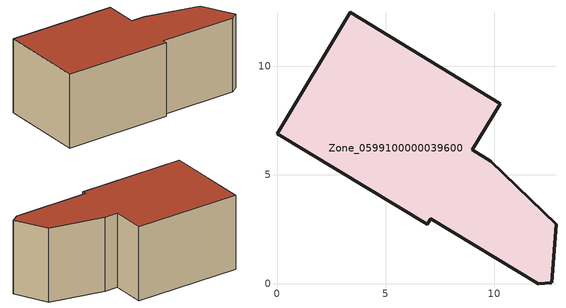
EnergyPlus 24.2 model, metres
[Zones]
Zone_0599100000039600
 floor ground (C_G): 3.38,12.48 10.27,8.27 8.99,6.15 9.85,5.64 12.84,2.74 12.65,0.04 12.03,0 7.08,2.99 6.92,2.73 0,6.9 z0
 wall outside (C_F): 10.27,8.27 3.38,12.48 0,6.9 6.92,2.73 7.08,2.99 12.03,0 12.65,0.04 12.84,2.74 9.85,5.64 8.99,6.15 10.27,8.27 z0:5.62
 roof outside (C_R): 12.84,2.74 9.85,5.64 8.99,6.15 10.27,8.27 3.38,12.48 0,6.9 6.92,2.73 7.08,2.99 12.03,0 12.65,0.04 z5.62
[BUILDING]
Pand.0599100000039600: North Axis=0; Terrain=City; Loads Convergence Tolerance Value=0.04; Temperature Convergence Tolerance Value=0.4; Solar Distribution=FullExterior; Maximum Number of Warmup Days=25; Minimum Number of Warmup Days=1
[Site:Location]
Rotterdam.The.Hague.AP_ZH_NLD Design_Conditions: Latitude=51.96; Longitude=4.45; Time Zone=1; Elevation=-4.5
[SITE:GROUNDTEMPERATURE:BUILDINGSURFACE]
18, 18, 18, 18, 18, 18, 18, 18, 18, 18, 18, 18
[MATERIAL] Thermal Absorptance=0.9; Solar Absorptance=0.7; Visible Absorptance=0.7
Name | Roughness | Thickness | Conductivity | Density | Specific Heat
G.TC.1946-1964 | MediumSmooth | 0.15 | 1 | 540 | 1210
F.TC.1946-1964 | Rough | 0.3 | 0.857143 | 1920 | 840
R.TC.1946-1964 | MediumRough | 0.2 | 0.235294 | 1500 | 1000
[CONSTRUCTION]
C_G: G.TC.1946-1964
C_F: F.TC.1946-1964
C_R: R.TC.1946-1964
[ZONE]
Zone_0599100000039600: Type=1; Multiplier=1; Ceiling Height=Autocalculate; Volume=Autocalculate; Floor Area=autocalculate; Part of Total Floor Area=Yes
[ZONEINFILTRATION:DESIGNFLOWRATE]
Infil_Zone_0599100000039600: Zone or ZoneList or Space or SpaceList=Zone_0599100000039600; Schedule=AlwaysOn; Design Flow Rate Calculation Method=Flow/Area; Flow Rate per Floor Area=0.003; Constant Term Coefficient=1; Temperature Term Coefficient=0; Velocity Term Coefficient=0; Velocity Squared Term Coefficient=0
[HVACTEMPLATE:ZONE:IDEALLOADSAIRSYSTEM]
Zone_0599100000039600: Maximum Heating Supply Air Temperature=50; Minimum Cooling Supply Air Temperature=13; Maximum Heating Supply Air Humidity Ratio=0.0156; Minimum Cooling Supply Air Humidity Ratio=0.0077; Heating Limit=NoLimit; Cooling Limit=NoLimit; Dehumidification Control Type=ConstantSensibleHeatRatio; Cooling Sensible Heat Ratio=0.7; Dehumidification Setpoint=60; Humidification Control Type=None; Humidification Setpoint=30; Outdoor Air Method=None; Outdoor Air Flow Rate per Person=0.00944; Outdoor Air Flow Rate per Zone Floor Area=0; Outdoor Air Flow Rate per Zone=0; Demand Controlled Ventilation Type=None; Outdoor Air Economizer Type=NoEconomizer; Heat Recovery Type=None; Sensible Heat Recovery Effectiveness=0.7; Latent Heat Recovery Effectiveness=0.65
[ZONECONTROL:THERMOSTAT]
ThermostatControl_Zone_0599100000039600: Zone or ZoneList=Zone_0599100000039600; Control Type Schedule=DualSetpointControlType; Control 1=Thermostat_Zone_0599100000039600; Temperature Difference Between Cutout And Setpoint=0
[THERMOSTATSETPOINT:DUALSETPOINT]
Thermostat_Zone_0599100000039600: Heating Setpoint Temperature Schedule=HeatingSetpoint_Zone_0599100000039600; Cooling Setpoint Temperature Schedule=CoolingSetpoint_Zone_0599100000039600
[SCHEDULE:COMPACT]
HeatingSetpoint_Zone_0599100000039600: Through: 12/31, For: AllDays, Until: 24:00, 21
CoolingSetpoint_Zone_0599100000039600: Through: 12/31, For: AllDays, Until: 24:00, 24
DualSetpointControlType: Through: 12/31, For: AllDays, Until: 24:00, 4
AlwaysOn: Through: 12/31, For: AllDays, Until: 24:00, 1
